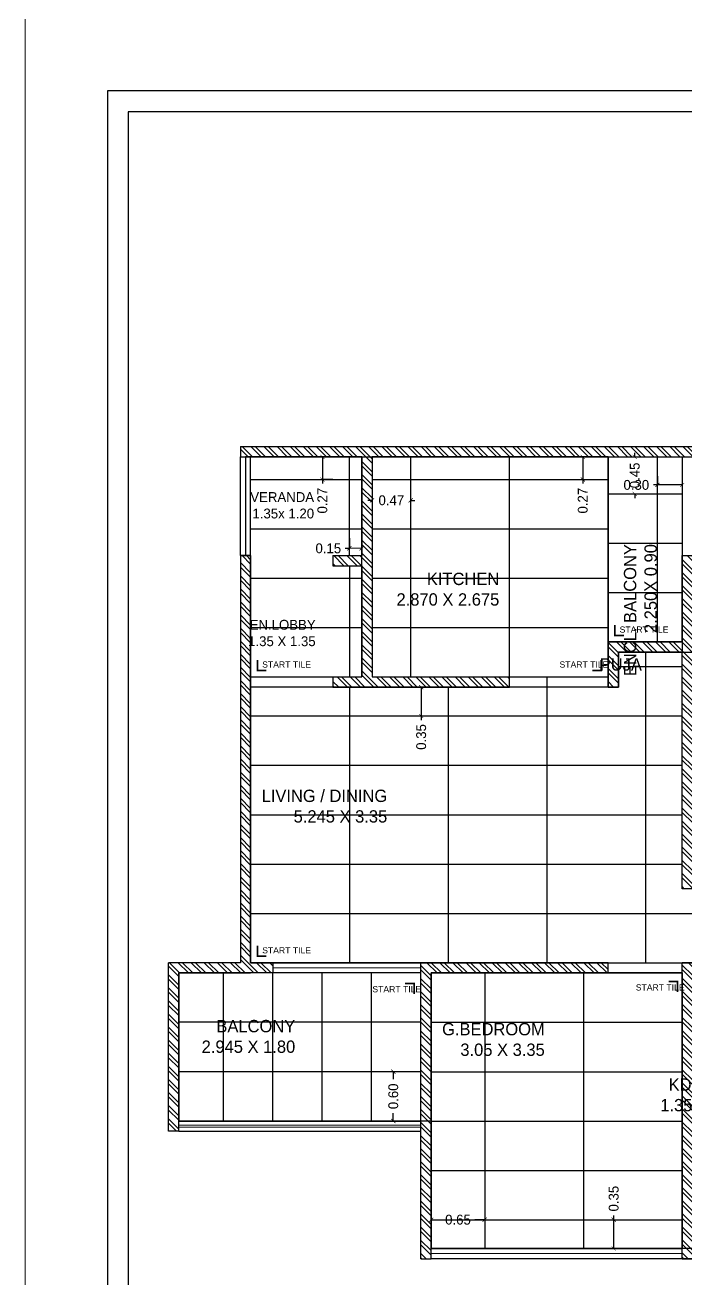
# Model space of a CAD drawing. Header units: metres. Extents: x 494 to 1845, y -666 to 1061.
# Drawn here: x 1814.2 to 1822.23, y 268.24 to 283.49 of the extents above; entities that cross this region are included whole.
import ezdxf

# ---------------------------------------------------------------- set-up
doc = ezdxf.new("R2010")
doc.units = ezdxf.units.M
doc.header["$MEASUREMENT"] = 0
doc.linetypes.add('1', pattern=[0])
doc.layers.get('Defpoints').update_dxf_attribs({"color": 12})
for name, color, linetype, lineweight in [('01 WALL', 7, 'Continuous', 25), ('07 TEXT', 7, 'Continuous', 13), ('A-Wall Hatch', 8, 'Continuous', 9), ('DIMENSION', 8, 'Continuous', 5), ('VDA-RAILING', 25, 'Continuous', 5), ('VDA-SLIDING DOOR', 4, 'Continuous', 9), ('VDA-WALL', 250, 'Continuous', 25)]:
    doc.layers.add(name, color=color, linetype=linetype, lineweight=lineweight)
for name, color, linetype in [('A-AREA', 1, 'Continuous'), ('SHEET', 7, 'Continuous'), ('TILES', 4, '1'), ('VDA-TEXT', 250, '1'), ('VDA-WALL BELOW', 8, 'Continuous')]:
    doc.layers.add(name, color=color, linetype=linetype)
doc.styles.add('arial', font='arial.ttf', dxfattribs={"height": 0.3})
doc.styles.add('RS', font='GOTHIC.TTF')
doc.dimstyles.new('SMALL', dxfattribs={"dimtxt": 0.16, "dimasz": 0.05, "dimexe": 0, "dimexo": 0, "dimgap": 0.05, "dimtad": 0, "dimdec": 1, "dimzin": 0, "dimdsep": 46, "dimtxsty": 'RS', "dimblk": 'ARCHTICK', "dimcen": 2.5, "dimclrd": 256, "dimclre": 256, "dimclrt": 5, "dimadec": 0, "dimazin": 0, "dimtfac": 1, "dimtofl": 0, "dimtmove": 0, "dimatfit": 3, "dimldrblk": 'ARCHTICK', "dimfxl": 0, "dimtolj": 1, "dimtzin": 0, "dimarcsym": 0})

# ---------------------------------------------------------------- blocks, each defined once
blk = doc.blocks.new('_ArchTick')
at = {"color": 0, "linetype": 'ByBlock', "const_width": 0.15}
blk.add_lwpolyline([(-0.5, -0.5), (0.5, 0.5)], dxfattribs=at)
blk = doc.blocks.new('*D597')
at = {"layer": 'Defpoints', "color": 0, "transparency": 16777216}
for p in [(3.052, -0.307), (3.052, -0.307), (3.052, -0.657)]:
    blk.add_point(p, dxfattribs=at)
at = {"layer": 'DIMENSION', "lineweight": -2, "transparency": 16777216}
for p, q in [((3.052, -0.307), (3.052, -0.257)), ((3.052, -0.307), (3.052, -0.307)), ((3.052, -0.657), (3.052, -0.307)), ((3.052, -0.657), (3.052, -0.657))]:
    blk.add_line(p, q, dxfattribs=at)
at = {"layer": 'DIMENSION', "lineweight": -2, "transparency": 16777216, "xscale": 0.05, "yscale": 0.05, "zscale": 0.05}
for p, rotation in [((3.052, -0.307), 90), ((3.052, -0.657), 270)]:
    blk.add_blockref('_ArchTick', p, dxfattribs=dict(at, rotation=rotation))
at = {"layer": 'DIMENSION', "color": 5, "transparency": 16777216, "insert": (3.052, -0.051), "char_height": 0.12, "attachment_point": 5, "rotation": 90, "style": 'RS'}
blk.add_mtext('\\A1;0.35', dxfattribs=at)
blk = doc.blocks.new('*D598')
at = {"layer": 'Defpoints', "color": 0, "transparency": 16777216}
for p in [(0.834, -0.307), (1.484, -0.307), (1.484, -0.307)]:
    blk.add_point(p, dxfattribs=at)
at = {"layer": 'DIMENSION', "lineweight": -2, "transparency": 16777216}
for p, q in [((0.834, -0.307), (0.834, -0.307)), ((0.834, -0.307), (0.953, -0.307)), ((1.484, -0.307), (1.365, -0.307)), ((1.484, -0.307), (1.484, -0.307))]:
    blk.add_line(p, q, dxfattribs=at)
at = {"layer": 'DIMENSION', "lineweight": -2, "transparency": 16777216, "xscale": 0.05, "yscale": 0.05, "zscale": 0.05, "rotation": 180}
blk.add_blockref('_ArchTick', (0.834, -0.307), dxfattribs=at)
at = {"layer": 'DIMENSION', "lineweight": -2, "transparency": 16777216, "xscale": 0.05, "yscale": 0.05, "zscale": 0.05}
blk.add_blockref('_ArchTick', (1.484, -0.307), dxfattribs=at)
at = {"layer": 'DIMENSION', "color": 5, "transparency": 16777216, "insert": (1.159, -0.307), "char_height": 0.12, "attachment_point": 5, "style": 'RS'}
blk.add_mtext('\\A1;0.65', dxfattribs=at)
blk = doc.blocks.new('*D599')
at = {"layer": 'Defpoints', "color": 0, "transparency": 16777216}
for p in [(0.712, 6.168), (0.712, 5.818), (0.712, 5.818)]:
    blk.add_point(p, dxfattribs=at)
at = {"layer": 'DIMENSION', "lineweight": -2, "transparency": 16777216}
for p, q in [((0.712, 6.168), (0.712, 6.168)), ((0.712, 6.168), (0.712, 5.818)), ((0.712, 5.818), (0.712, 5.818)), ((0.712, 5.818), (0.712, 5.768))]:
    blk.add_line(p, q, dxfattribs=at)
at = {"layer": 'DIMENSION', "lineweight": -2, "transparency": 16777216, "xscale": 0.05, "yscale": 0.05, "zscale": 0.05}
for p, rotation in [((0.712, 6.168), 90), ((0.712, 5.818), 270)]:
    blk.add_blockref('_ArchTick', p, dxfattribs=dict(at, rotation=rotation))
at = {"layer": 'DIMENSION', "color": 5, "transparency": 16777216, "insert": (0.712, 5.563), "char_height": 0.12, "attachment_point": 5, "rotation": 90, "style": 'RS'}
blk.add_mtext('\\A1;0.35', dxfattribs=at)
blk = doc.blocks.new('*D600')
at = {"layer": 'Defpoints', "color": 0, "transparency": 16777216}
for p in [(-0.361, 8.968), (-0.489, 8.693), (-0.361, 8.693)]:
    blk.add_point(p, dxfattribs=at)
at = {"layer": 'DIMENSION', "lineweight": -2, "transparency": 16777216}
for p, q in [((-0.364, 8.968), (-0.489, 8.968)), ((-0.489, 8.968), (-0.489, 8.693)), ((-0.364, 8.693), (-0.489, 8.693)), ((-0.489, 8.693), (-0.489, 8.643))]:
    blk.add_line(p, q, dxfattribs=at)
at = {"layer": 'DIMENSION', "lineweight": -2, "transparency": 16777216, "xscale": 0.05, "yscale": 0.05, "zscale": 0.05}
for p, rotation in [((-0.489, 8.968), 90), ((-0.489, 8.693), 270)]:
    blk.add_blockref('_ArchTick', p, dxfattribs=dict(at, rotation=rotation))
at = {"layer": 'DIMENSION', "color": 5, "transparency": 16777216, "insert": (-0.489, 8.436), "char_height": 0.12, "attachment_point": 5, "rotation": 90, "style": 'RS'}
blk.add_mtext('\\A1;0.27', dxfattribs=at)
blk = doc.blocks.new('*D601')
at = {"layer": 'Defpoints', "color": 0, "transparency": 16777216}
for p in [(-0.161, 8.368), (-0.011, 8.368), (-0.161, 7.856)]:
    blk.add_point(p, dxfattribs=at)
at = {"layer": 'DIMENSION', "lineweight": -2, "transparency": 16777216}
for p, q in [((-0.161, 7.981), (-0.161, 7.856)), ((-0.011, 7.982), (-0.011, 7.857)), ((-0.161, 7.856), (-0.211, 7.856)), ((-0.011, 7.857), (-0.161, 7.856))]:
    blk.add_line(p, q, dxfattribs=at)
at = {"layer": 'DIMENSION', "lineweight": -2, "transparency": 16777216, "xscale": 0.05000000000000002, "yscale": 0.05000000000000002, "zscale": 0.05000000000000002}
for p, rotation in [((-0.161, 7.856), 180.0047253932583), ((-0.011, 7.857), 0.004725393258398832)]:
    blk.add_blockref('_ArchTick', p, dxfattribs=dict(at, rotation=rotation))
at = {"layer": 'DIMENSION', "color": 5, "transparency": 16777216, "insert": (-0.417, 7.856), "char_height": 0.12, "attachment_point": 5, "rotation": 0.0047, "style": 'RS'}
blk.add_mtext('\\A1;0.15', dxfattribs=at)
blk = doc.blocks.new('*D602')
at = {"layer": 'Defpoints', "color": 0, "transparency": 16777216}
for p in [(3.584, 8.735), (3.884, 8.735), (3.584, 8.627)]:
    blk.add_point(p, dxfattribs=at)
at = {"layer": 'DIMENSION', "lineweight": -2, "transparency": 16777216}
for p, q in [((3.584, 8.735), (3.584, 8.627)), ((3.884, 8.735), (3.884, 8.627)), ((3.584, 8.627), (3.534, 8.627)), ((3.884, 8.627), (3.584, 8.627))]:
    blk.add_line(p, q, dxfattribs=at)
at = {"layer": 'DIMENSION', "lineweight": -2, "transparency": 16777216, "xscale": 0.05, "yscale": 0.05, "zscale": 0.05, "rotation": 180}
blk.add_blockref('_ArchTick', (3.584, 8.627), dxfattribs=at)
at = {"layer": 'DIMENSION', "lineweight": -2, "transparency": 16777216, "xscale": 0.05, "yscale": 0.05, "zscale": 0.05}
blk.add_blockref('_ArchTick', (3.884, 8.627), dxfattribs=at)
at = {"layer": 'DIMENSION', "color": 5, "transparency": 16777216, "insert": (3.327, 8.627), "char_height": 0.12, "attachment_point": 5, "style": 'RS'}
blk.add_mtext('\\A1;0.30', dxfattribs=at)
blk = doc.blocks.new('*D603')
at = {"layer": 'Defpoints', "color": 0, "transparency": 16777216}
for p in [(3.192, 8.968), (3.308, 8.968), (3.192, 8.518)]:
    blk.add_point(p, dxfattribs=at)
at = {"layer": 'DIMENSION', "lineweight": -2, "transparency": 16777216}
for p, q in [((3.308, 8.968), (3.308, 9.018)), ((3.192, 8.968), (3.308, 8.968)), ((3.192, 8.518), (3.308, 8.518)), ((3.308, 8.518), (3.308, 8.468))]:
    blk.add_line(p, q, dxfattribs=at)
at = {"layer": 'DIMENSION', "lineweight": -2, "transparency": 16777216, "xscale": 0.05, "yscale": 0.05, "zscale": 0.05}
for p, rotation in [((3.308, 8.968), 270), ((3.308, 8.518), 90)]:
    blk.add_blockref('_ArchTick', p, dxfattribs=dict(at, rotation=rotation))
at = {"layer": 'DIMENSION', "color": 5, "transparency": 16777216, "insert": (3.308, 8.743), "char_height": 0.12, "attachment_point": 5, "rotation": 90, "style": 'RS'}
blk.add_mtext('\\A1;0.45', dxfattribs=at)
blk = doc.blocks.new('*D604')
at = {"layer": 'Defpoints', "color": 0, "transparency": 16777216}
for p in [(2.676, 8.968), (2.676, 8.693), (2.676, 8.693)]:
    blk.add_point(p, dxfattribs=at)
at = {"layer": 'DIMENSION', "lineweight": -2, "transparency": 16777216}
for p, q in [((2.676, 8.968), (2.676, 8.968)), ((2.676, 8.968), (2.676, 8.693)), ((2.676, 8.693), (2.676, 8.693)), ((2.676, 8.693), (2.676, 8.643))]:
    blk.add_line(p, q, dxfattribs=at)
at = {"layer": 'DIMENSION', "lineweight": -2, "transparency": 16777216, "xscale": 0.05, "yscale": 0.05, "zscale": 0.05}
for p, rotation in [((2.676, 8.968), 90), ((2.676, 8.693), 270)]:
    blk.add_blockref('_ArchTick', p, dxfattribs=dict(at, rotation=rotation))
at = {"layer": 'DIMENSION', "color": 5, "transparency": 16777216, "insert": (2.676, 8.436), "char_height": 0.12, "attachment_point": 5, "rotation": 90, "style": 'RS'}
blk.add_mtext('\\A1;0.27', dxfattribs=at)
blk = doc.blocks.new('*D605')
at = {"layer": 'Defpoints', "color": 0, "transparency": 16777216}
for p in [(0.114, 8.44), (0.114, 8.44), (0.584, 8.44)]:
    blk.add_point(p, dxfattribs=at)
at = {"layer": 'DIMENSION', "lineweight": -2, "transparency": 16777216}
for p, q in [((0.114, 8.44), (0.064, 8.44)), ((0.114, 8.44), (0.114, 8.44)), ((0.584, 8.44), (0.584, 8.44)), ((0.584, 8.44), (0.634, 8.44))]:
    blk.add_line(p, q, dxfattribs=at)
at = {"layer": 'DIMENSION', "lineweight": -2, "transparency": 16777216, "xscale": 0.05, "yscale": 0.05, "zscale": 0.05}
blk.add_blockref('_ArchTick', (0.114, 8.44), dxfattribs=at)
at = {"layer": 'DIMENSION', "lineweight": -2, "transparency": 16777216, "xscale": 0.05, "yscale": 0.05, "zscale": 0.05, "rotation": 180}
blk.add_blockref('_ArchTick', (0.584, 8.44), dxfattribs=at)
at = {"layer": 'DIMENSION', "color": 5, "transparency": 16777216, "insert": (0.349, 8.44), "char_height": 0.12, "attachment_point": 5, "style": 'RS'}
blk.add_mtext('\\A1;0.47', dxfattribs=at)
blk = doc.blocks.new('*D606')
at = {"layer": 'Defpoints', "color": 0, "transparency": 16777216}
for p in [(0.373, 1.493), (0.373, 1.493), (0.373, 0.893)]:
    blk.add_point(p, dxfattribs=at)
at = {"layer": 'DIMENSION', "lineweight": -2, "transparency": 16777216}
for p, q in [((0.373, 1.493), (0.373, 1.493)), ((0.373, 1.493), (0.373, 1.4)), ((0.373, 0.893), (0.373, 0.987)), ((0.373, 0.893), (0.373, 0.893))]:
    blk.add_line(p, q, dxfattribs=at)
at = {"layer": 'DIMENSION', "lineweight": -2, "transparency": 16777216, "xscale": 0.05, "yscale": 0.05, "zscale": 0.05}
for p, rotation in [((0.373, 1.493), 90), ((0.373, 0.893), 270)]:
    blk.add_blockref('_ArchTick', p, dxfattribs=dict(at, rotation=rotation))
at = {"layer": 'DIMENSION', "color": 5, "transparency": 16777216, "insert": (0.373, 1.193), "char_height": 0.12, "attachment_point": 5, "rotation": 90, "style": 'RS'}
blk.add_mtext('\\A1;0.60', dxfattribs=at)
blk = doc.blocks.new('ASDFDSAF')
at = {"layer": 'A-Wall Hatch', "ltscale": 0.1}
h = blk.add_hatch(dxfattribs=at)
h.set_pattern_fill('ANSI32', color=256, scale=0.3, angle=270)
h.set_pattern_definition([(315, (-0.41032, 1.39128), (0.0795495, 0.0795495), []), (315, (-0.41032, 1.33825), (0.0795495, 0.0795495), [])])
h.paths.add_polyline_path([(1.784, 6.293), (0.114, 6.293), (0.114, 8.968), (4.009, 8.968), (4.009, 9.093), (-1.486, 9.093), (-1.486, 8.968), (-0.011, 8.968), (-0.011, 7.768), (-0.361, 7.768), (-0.361, 7.643), (-0.011, 7.643), (-0.011, 6.293), (-0.361, 6.293), (-0.361, 6.168), (1.784, 6.168)])
h.paths.add_polyline_path([(-2.361, 0.768), (-2.361, 2.818), (-1.486, 2.818), (-1.486, 7.768), (-1.361, 7.768), (-1.361, 2.818), (-1.091, 2.818), (-1.091, 2.693), (-2.236, 2.693), (-2.236, 0.768)])
h.paths.add_polyline_path([(2.984, 2.818), (0.709, 2.818), (0.709, -0.782), (0.834, -0.782), (0.834, 2.693), (2.984, 2.693)])
h.paths.add_polyline_path([(4.384, 6.718), (4.378, 6.718), (4.009, 6.718), (4.009, 7.768), (3.884, 7.768), (3.884, 6.718), (2.984, 6.718), (2.984, 6.168), (3.109, 6.168), (3.109, 6.593), (3.884, 6.593), (3.884, 3.718), (4.009, 3.718), (4.009, 4.518), (4.734, 4.518), (4.734, 4.643), (4.009, 4.643), (4.009, 6.593), (4.384, 6.593)])
h.paths.add_polyline_path([(8.034, 6.718), (6.384, 6.718), (6.384, 8.068), (7.334, 8.068), (7.334, 8.193), (6.259, 8.193), (6.259, 6.718), (4.984, 6.718), (4.984, 6.593), (8.034, 6.593)])
h.paths.add_polyline_path([(4.734, 1.793), (4.009, 1.793), (4.009, 2.693), (4.459, 2.693), (4.459, 2.818), (3.884, 2.818), (3.884, -0.782), (4.384, -0.782), (4.384, -0.657), (4.378, -0.657), (4.009, -0.657), (4.009, 1.668), (4.734, 1.668)])
h.paths.add_polyline_path([(8.909, 8.193), (7.934, 8.193), (7.934, 8.068), (8.784, 8.068), (8.784, 6.718), (8.909, 6.718)])
h.paths.add_polyline_path([(5.484, 1.793), (5.359, 1.793), (5.359, -0.657), (4.984, -0.657), (4.984, -0.782), (5.484, -0.782)])
h.paths.add_polyline_path([(5.484, 6.593), (5.359, 6.593), (5.359, 3.718), (5.484, 3.718)])
h.paths.add_polyline_path([(10.234, 6.718), (8.909, 6.718), (8.909, 6.593), (10.234, 6.593)])
h.paths.add_polyline_path([(8.909, 6.718), (8.784, 6.718), (8.784, 6.593), (8.909, 6.593)])
h.paths.add_polyline_path([(8.909, 3.831), (8.784, 3.831), (8.784, 2.818), (5.359, 2.818), (5.359, 2.693), (8.784, 2.693), (8.784, -0.782), (8.909, -0.782), (8.909, 2.693), (10.234, 2.693), (10.234, 2.818), (8.909, 2.818)])
h.paths.add_polyline_path([(8.784, 5.631), (8.909, 5.631), (8.909, 6.593), (8.784, 6.593)])
at = {"extrusion": (5.28879e-06, -0.00016495, 1)}
blk.add_line((3.884, 7.768), (3.884, 6.718), dxfattribs=at)
for p, q in [((1.689, 6.293), (2.984, 6.293)), ((-1.091, 2.818), (-1.091, 2.693))]:
    blk.add_line(p, q)
at = {"color": 6}
for points in [[(-1.361, 6.293), (-0.011, 6.293), (-0.011, 8.968), (-1.423, 8.968), (-1.423, 7.768), (-1.361, 7.768)], [(0.114, 6.293), (2.984, 6.293), (2.984, 8.968), (0.114, 8.968)], [(2.984, 6.718), (2.984, 8.968), (3.884, 8.968), (3.884, 7.768), (3.884, 6.718)], [(-1.361, 2.818), (5.359, 2.818), (5.359, 3.718), (5.359, 4.518), (4.009, 4.518), (4.009, 3.718), (3.884, 3.718), (3.884, 6.593), (3.109, 6.593), (3.109, 6.168), (-1.361, 6.168)], [(-2.236, 0.893), (0.709, 0.893), (0.709, 2.693), (-1.361, 2.693), (-2.236, 2.693)], [(0.834, -0.657), (3.884, -0.657), (3.884, 2.693), (2.984, 2.693), (0.834, 2.693)]]:
    blk.add_lwpolyline(points, close=True, dxfattribs=at)
blk.add_lwpolyline([(3.884, 2.818), (4.459, 2.818), (4.459, 2.693), (4.009, 2.693), (4.009, 1.793), (4.734, 1.793), (4.734, 1.668), (4.009, 1.668), (4.009, -0.657), (4.384, -0.657), (4.384, -0.782), (3.884, -0.782), (3.884, 2.818)])
at = {"layer": '01 WALL', "color": 23, "const_width": 0.02}
for points in [[(3.176, 6.796), (3.067, 6.796), (3.067, 6.925)], [(-1.169, 6.371), (-1.278, 6.371), (-1.278, 6.5)], [(2.792, 6.371), (2.901, 6.371), (2.901, 6.5)], [(-1.169, 2.896), (-1.278, 2.896), (-1.278, 3.025)], [(3.72, 2.589), (3.829, 2.589), (3.829, 2.46)], [(0.517, 2.567), (0.626, 2.567), (0.626, 2.439)]]:
    blk.add_lwpolyline(points, dxfattribs=at)
at = {"layer": 'A-AREA'}
for points in [[(3.884, 8.968), (3.884, 6.593), (6.384, 6.593), (6.384, 8.068), (8.784, 8.068), (8.784, 6.593), (10.109, 6.593), (10.109, 2.818), (8.784, 2.818), (8.784, -0.657), (0.834, -0.657), (0.834, 0.893), (-2.236, 0.893), (-2.236, 2.693), (-1.361, 2.693)], [(-1.361, 2.818), (-1.361, 7.768), (-1.486, 7.768), (-1.486, 8.968), (-0.361, 8.968), (0.114, 8.968), (3.884, 8.968)]]:
    blk.add_lwpolyline(points, dxfattribs=at)
at = {"layer": 'TILES', "color": 143}
for p, q in [((-1.361, 7.768), (-1.361, 8.968)), ((-0.161, 7.768), (-0.161, 8.968)), ((0.584, 6.293), (0.584, 8.968)), ((1.784, 6.293), (1.784, 8.968)), ((2.984, 6.293), (2.984, 8.968)), ((3.584, 6.718), (3.584, 8.968)), ((-1.361, 8.693), (-0.011, 8.693)), ((0.114, 8.693), (2.984, 8.693)), ((2.984, 8.518), (3.884, 8.518)), ((-1.361, 8.093), (-0.011, 8.093)), ((0.114, 8.093), (2.984, 8.093)), ((2.984, 7.918), (3.884, 7.918)), ((-0.161, 7.643), (-0.161, 6.293)), ((-1.361, 7.493), (-0.011, 7.493)), ((0.114, 7.493), (2.984, 7.493)), ((2.984, 7.318), (3.884, 7.318)), ((-1.361, 6.893), (-0.011, 6.893)), ((0.114, 6.893), (2.984, 6.893)), ((3.439, 6.593), (3.439, 2.818)), ((3.109, 6.418), (3.884, 6.418)), ((-1.361, 6.293), (-0.011, 6.293)), ((0.114, 6.293), (2.984, 6.293)), ((2.239, 6.293), (2.239, 2.818)), ((-0.161, 6.168), (-0.161, 2.818)), ((1.039, 6.168), (1.039, 2.818)), ((-1.361, 5.818), (3.884, 5.818)), ((-1.361, 5.218), (3.884, 5.218)), ((-1.361, 4.618), (3.884, 4.618)), ((-1.361, 4.018), (3.884, 4.018)), ((-1.361, 3.418), (8.784, 3.418)), ((-1.691, 0.893), (-1.691, 2.693)), ((-1.091, 0.893), (-1.091, 2.693)), ((-0.491, 0.893), (-0.491, 2.693)), ((0.109, 0.893), (0.109, 2.693)), ((0.834, 2.693), (3.884, 2.693)), ((1.484, 2.693), (1.484, -0.657)), ((2.684, 2.693), (2.684, -0.657)), ((3.884, 2.693), (3.884, -0.657)), ((0.709, 2.093), (-2.236, 2.093)), ((0.834, 2.093), (3.884, 2.093)), ((0.709, 1.493), (-2.236, 1.493)), ((0.834, 1.493), (3.884, 1.493)), ((0.834, 0.893), (3.884, 0.893)), ((0.834, 0.293), (3.884, 0.293)), ((0.834, -0.307), (3.884, -0.307))]:
    blk.add_line(p, q, dxfattribs=at)
at = {"layer": 'VDA-RAILING'}
for p, q in [((-2.236, 0.843), (0.709, 0.843)), ((-2.236, 0.818), (0.709, 0.818))]:
    blk.add_line(p, q, dxfattribs=at)
at = {"layer": 'VDA-SLIDING DOOR'}
for p, q in [((0.709, 2.756), (-1.091, 2.756)), ((3.884, -0.719), (0.834, -0.719))]:
    blk.add_line(p, q, dxfattribs=at)
at = {"layer": 'VDA-WALL'}
for p, q in [((-1.486, 9.093), (-1.486, 8.968)), ((-1.486, 9.093), (4.009, 9.093)), ((-1.486, 8.968), (-0.011, 8.968)), ((-0.011, 8.968), (-0.011, 7.768)), ((0.114, 8.968), (4.009, 8.968)), ((0.114, 8.968), (0.114, 6.293)), ((2.984, 8.968), (2.984, 6.168)), ((-1.486, 7.768), (-1.486, 2.818)), ((-1.486, 7.768), (-1.361, 7.768)), ((-1.361, 7.768), (-1.361, 2.818)), ((-0.361, 7.768), (-0.011, 7.768)), ((-0.361, 7.768), (-0.361, 7.643)), ((-0.361, 7.643), (-0.011, 7.643)), ((-0.011, 7.643), (-0.011, 6.293)), ((3.884, 6.718), (3.884, 7.768)), ((3.884, 7.768), (4.009, 7.768)), ((2.984, 6.718), (3.884, 6.718)), ((2.984, 6.168), (2.984, 6.718)), ((3.109, 6.593), (3.884, 6.593)), ((3.109, 6.168), (3.109, 6.593)), ((3.884, 3.718), (3.884, 6.593)), ((-0.361, 6.293), (-0.011, 6.293)), ((-0.361, 6.293), (-0.361, 6.168)), ((0.114, 6.293), (1.784, 6.293)), ((1.784, 6.168), (1.784, 6.293)), ((-0.361, 6.168), (1.784, 6.168)), ((2.984, 6.168), (3.109, 6.168)), ((4.009, 3.718), (3.884, 3.718)), ((-1.486, 2.818), (-2.361, 2.818)), ((-2.361, 0.768), (-2.361, 2.818)), ((-1.091, 2.818), (-1.361, 2.818)), ((2.984, 2.818), (0.709, 2.818)), ((0.709, -0.782), (0.709, 2.818)), ((2.984, 2.693), (2.984, 2.818)), ((3.884, -0.782), (3.884, 2.818)), ((4.459, 2.818), (3.884, 2.818)), ((-1.091, 2.693), (-2.236, 2.693)), ((-2.236, 0.768), (-2.236, 2.693)), ((2.984, 2.693), (0.834, 2.693)), ((0.834, -0.782), (0.834, 2.693)), ((-2.236, 0.768), (-2.361, 0.768)), ((0.709, -0.782), (0.834, -0.782)), ((3.884, -0.782), (4.384, -0.782))]:
    blk.add_line(p, q, dxfattribs=at)
at = {"layer": 'VDA-WALL BELOW'}
for p, q in [((3.884, 8.968), (3.884, 7.768)), ((0.709, 2.818), (-1.091, 2.818)), ((0.709, 2.693), (-1.091, 2.693)), ((-2.236, 0.893), (0.709, 0.893)), ((-2.236, 0.768), (0.709, 0.768)), ((3.884, -0.657), (0.834, -0.657)), ((3.884, -0.782), (0.834, -0.782))]:
    blk.add_line(p, q, dxfattribs=at)
at = {"layer": '07 TEXT', "color": 7, "char_height": 0.075, "width": 0.87678, "style": 'arial'}
for s, insert, attachment_point in [('\\pi0.14195;START TILE ', (2.982, 6.83, 0.001), 7), ('\\pi0.14195;START TILE ', (-1.363, 6.405, 0.001), 7), ('\\pi0.14195;START TILE ', (-1.363, 2.93, 0.001), 7), ('START TILE ', (0.712, 2.533, 0.001), 3), ('START TILE ', (3.914, 2.555, 0.001), 3)]:
    blk.add_mtext(s, dxfattribs=dict(at, insert=insert, attachment_point=attachment_point))
at = {"layer": '07 TEXT', "color": 7, "insert": (2.987, 6.405, 0.001), "char_height": 0.075, "width": 0.87678, "attachment_point": 9, "rotation": 360, "style": 'arial'}
blk.add_mtext('START TILE ', dxfattribs=at)
at = {"layer": 'VDA-TEXT', "extrusion": (4.36827e-06, 5.81046e-06, 1), "width": 1.314504061156185e-11, "style": 'arial'}
for s, insert, char_height, attachment_point, text_direction in [('\\pi0.39149;{\\fCentury Gothic|b0|i0|c0|p34;VERANDA}\\P\\pi0.39748;{\\fCentury Gothic|b0|i0|c0|p34;1.35x 1.20}', (-0.59, 8.54), 0.12, 3, (1, 0, -4e-06)), ('\\pi0.79354;{\\fCentury Gothic|b0|i0|c0|p34;ENCL. BALCONY   }\\P\\pi1.06866;{\\fCentury Gothic|b0|i0|c0|p34;2.250X 0.90}', (3.176, 7.908), 0.15, 3, (0, 1, -6e-06)), ('\\pi0.84973;{\\fCentury Gothic|b0|i0|c0|p34;KITCHEN  }\\P\\pi0.62825;{\\fCentury Gothic|b0|i0|c0|p34;2.870 X 2.675}', (1.661, 7.56), 0.15, 3, (1, 0, -4e-06)), ('\\pi0.42016;{\\fCentury Gothic|b0|i0|c0|p34;EN.LOBBY }\\P\\pi0.38186;{\\fCentury Gothic|b0|i0|c0|p34;1.35 X 1.35}', (-0.571, 6.987), 0.12, 3, (1, 0, -4e-06)), ('\\pi0.22801;{\\fCentury Gothic|b0|i0|c0|p34;PUJA}', (3.395, 6.519), 0.15, 3, (1, 0, -4e-06)), ('\\pi0.77845;{\\fCentury Gothic|b0|i0|c0|p34;LIVING / DINING }\\P\\pi1.00947;{\\fCentury Gothic|b0|i0|c0|p34;5.245 X 3.35}', (0.299, 4.922), 0.15, 3, (1, 0, -4e-06)), ('\\pi0.64941;{\\fCentury Gothic|b0|i0|c0|p34;BALCONY  }\\P\\pi0.57160;{\\fCentury Gothic|b0|i0|c0|p34;2.945 X 1.80}', (-0.819, 2.122), 0.15, 3, (1, 0, -4e-06)), ('\\pi0.63095;{\\fCentury Gothic|b0|i0|c0|p34;G.BEDROOM  }\\P\\pi0.76025;{\\fCentury Gothic|b0|i0|c0|p34;3.05 X 3.35}', (2.214, 1.683), 0.15, 9, (1, 0, -4e-06)), ('\\pi0.64650;{\\fCentury Gothic|b0|i0|c0|p34;KD.TOILET  }\\P\\pi0.53520;{\\fCentury Gothic|b0|i0|c0|p34;1.35 X 2.325}', (4.756, 1.009), 0.15, 9, (1, 0, -4e-06))]:
    blk.add_mtext(s, dxfattribs=dict(at, insert=insert, char_height=char_height, attachment_point=attachment_point, text_direction=text_direction))
at = {"layer": 'DIMENSION'}
for p1, p2, distance, picture, middle in [((-0.360918, 8.968211), (-0.360918, 8.693213), -0.127796, '*D600', (-0.488714, 8.436096)), ((2.67595, 8.9682), (2.67595, 8.69321), 0, '*D604', (2.67595, 8.43609)), ((3.192, 8.518), (3.192, 8.968), -0.115, '*D603', (3.308, 8.743)), ((3.884, 8.735), (3.584, 8.735), 0.108, '*D602', (3.327, 8.627)), ((0.584, 8.44), (0.114, 8.44), 0, '*D605', (0.349, 8.44)), ((-0.011, 8.368), (-0.161, 8.368), 0.512, '*D601', (-0.417, 7.856)), ((0.712, 6.168), (0.712, 5.818), 0, '*D599', (0.712, 5.563)), ((0.373, 0.893), (0.373, 1.493), 0, '*D606', (0.373, 1.193)), ((3.052, -0.657), (3.052, -0.307), 0, '*D597', (3.052, -0.051)), ((0.834, -0.307), (1.484, -0.307), 0, '*D598', (1.159, -0.307))]:
    dim = blk.add_aligned_dim(p1=p1, p2=p2, distance=distance, dimstyle='SMALL', override={"dimtxt": 0.12, "dimdec": 2, "dimblk": 'ArchTick'}, dxfattribs=at)
    dim.commit()
    dim.dimension.update_dxf_attribs({"geometry": picture, "text_midpoint": middle})

msp = doc.modelspace()

# ---------------------------------------------------------------- linework, layer by layer
at = {"layer": 'DIMENSION', "color": 6}
msp.add_line((1814.2002, 309.0934), (1814.2002, 141.9928), dxfattribs=at)
at = {"layer": 'SHEET'}
for points in [[(1829.5086, 282.6889), (1815.2002, 282.6889), (1815.2002, 262.4528), (1829.5086, 262.4528)], [(1829.2544, 282.4347), (1815.4544, 282.4347), (1815.4544, 262.707), (1829.2544, 262.707)]]:
    msp.add_lwpolyline(points, close=True, dxfattribs=at)

# ---------------------------------------------------------------- block references
at = {"color": 6}
msp.add_blockref('ASDFDSAF', (1818.3033, 269.2697), dxfattribs=at)

doc.saveas('drawing.dxf')
